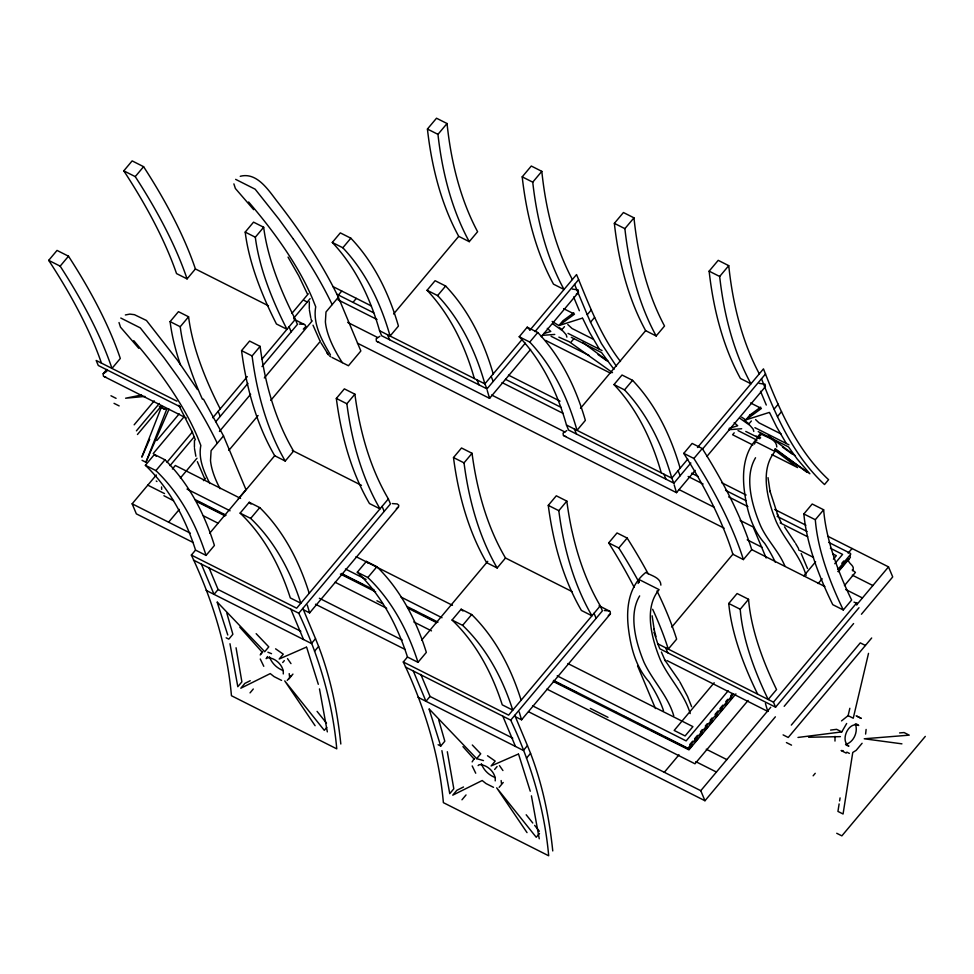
<?xml version="1.0" encoding="UTF-8"?>
<svg xmlns="http://www.w3.org/2000/svg" width="974" height="974" viewBox="0 0 974 974"><rect width="100%" height="100%" fill="white"/><g stroke="black" fill="none" stroke-linecap="round" stroke-linejoin="round"><path stroke-width="1.46" d="M566.88 337.126L566.198 334.752L563.009 331.099L552.952 323.977M753.803 431.433L753.121 429.059L749.931 425.407L739.875 418.284M309.781 611.891L309.622 612.889L303.328 609.712M489.739 397.368L489.569 398.354L376.414 341.217L376.159 338.757L379.872 336.298M521.711 718.824L521.553 719.81L515.258 716.645M676.662 491.675L676.492 492.661L563.337 435.524L563.082 433.065L566.795 430.605M767.938 710.436L767.78 711.422L666.947 660.555M194.459 440.455L194.41 447.273M309.33 301.782L309.294 308.612M835.022 736.356L834.986 741.068M865.606 734.067L866.117 729.441M161.562 486.963L161.684 489.411M839.125 803.915L837.944 811.415L843.07 814.008L852.761 752.464L856.17 750.345L862.1 743.272M839.6 800.908L840.075 797.901M841.524 720.906L848.111 715.646L849.852 708.281M868.516 653.371L853.248 718.24L848.111 715.646M260.204 654.978L262.213 651.728M283.276 673.947C284.225 665.948 275.082 657.243 267.168 657.779L266.182 658.668L267.558 656.5M472.147 761.899L474.143 758.649M495.218 780.88C496.168 772.869 487.012 764.164 479.098 764.712L478.112 765.588M141.875 456.867L161.672 406.438M142.058 460.325L145.905 462.26L166.81 409.031L164.399 409.117L159.261 406.523M638.116 583.438L639.626 579.81L659.118 589.647C648.355 602.358 649.183 620.487 652.568 635.803A279.635 97.388 40 0 0 660.445 660.068C669.028 678.501 684.393 693.561 690.201 713.577M754.509 444.071L755.507 441.648L775.012 451.486C764.249 464.196 765.065 482.337 768.462 497.641A279.635 97.388 40 0 0 776.339 521.906C784.91 540.351 800.287 555.411 806.095 575.427M852.481 570.703C856.109 565.334 846.625 563.556 848.719 558.711L837.957 571.531M141.96 456.952L149.667 439.25M145.905 462.26L169.038 409.165M106.763 369.463L103.171 373.736L103.427 376.195L186.278 418.041M307.273 604.988L309.622 612.889L398.476 506.955L398.792 505.214L397.222 503.935L392.327 503.582M541.288 336.7L578.434 292.419L578.179 289.96L572.286 289.059M519.203 711.921L521.553 719.81L610.406 613.876L610.162 611.416L599.095 605.791M706.844 456.489L765.357 386.727L765.114 384.267L759.209 383.366M797.986 737.452L841.767 731.912L846.662 723.487M639.662 595.905C632.077 608.531 633.112 624.151 636.119 638.007A279.635 97.388 40 0 0 643.997 662.271C652.568 680.704 667.945 695.765 673.752 715.78M755.544 457.743C747.959 470.381 748.994 485.989 752.001 499.845A279.635 97.388 40 0 0 759.878 524.122C766.124 539.267 778.689 550.907 784.947 566.198M850.813 554.084L837.932 569.461M48.7 260.362L57.04 250.415L68.497 256.199A508.221 177 40 0 1 120.313 358.469L111.973 368.416A508.221 177 40 0 0 60.157 266.146L48.7 260.362A506.87 176.525 40 0 1 101.442 363.107M195.409 268.946L187.069 278.893L176.537 273.584A506.87 176.525 40 0 0 123.795 170.84L132.135 160.893L143.592 166.676A508.221 177 40 0 1 195.409 268.946L268.483 305.812M60.157 266.146L68.497 256.199M187.069 278.893A508.221 177 40 0 0 135.252 176.623L143.592 166.676M180.385 364.641A507.466 176.732 40 0 1 170.109 321.615L178.449 311.668L188.579 316.781A505.652 176.099 40 0 0 220.221 408.885M245.205 232.092L255.322 237.206A505.652 176.099 40 0 0 286.977 329.297L276.446 323.989A507.466 176.732 40 0 1 245.205 232.092L253.544 222.145L263.674 227.259A505.652 176.099 40 0 0 295.317 319.35L297.423 324.379L262.018 366.589M202.397 399.17A505.652 176.099 40 0 1 180.227 326.728L188.579 316.781M255.322 237.206L263.674 227.259M134.156 424.822L154.257 400.862M136.421 430.837L159.383 403.455M137.456 434.501L161.44 405.902L162.561 408.045L164.399 409.117M156.826 440.54L179.192 413.865M153.21 453.555L184.33 416.458M145.37 465.292L154.44 454.468L164.971 459.789A508.221 266.401 -63.2 0 1 214.414 545.464L206.074 555.411L195.543 550.103A506.87 265.683 -63.2 0 0 145.37 465.292L155.901 470.6A506.87 265.683 -63.2 0 1 206.074 555.411M241.564 350.616L249.588 341.058L260.107 346.367A505.652 265.05 -63.2 0 0 293.576 451.096L285.236 461.043L274.705 455.722A507.466 265.999 -63.2 0 1 241.564 350.616L252.096 355.936A507.466 265.999 -63.2 0 0 285.236 461.043M332.292 242.453L340.316 232.883L350.847 238.204A507.466 265.999 -63.2 0 1 398.439 326.083L390.087 336.03A505.652 265.05 -63.2 0 0 342.824 247.761L332.292 242.453A505.652 265.05 -63.2 0 1 379.556 330.722L381.662 335.75L486.976 388.882L525.29 343.189M427.428 129.031L436.51 118.219L447.042 123.528A506.87 265.683 -63.2 0 0 477.601 231.715L469.249 241.662L458.717 236.341A508.221 266.401 -63.2 0 1 427.428 129.031L437.959 134.351A508.221 266.401 -63.2 0 0 469.249 241.662M155.901 470.6L164.971 459.789M252.096 355.936L260.107 346.367M342.824 247.761L350.847 238.204M437.959 134.351L447.042 123.528M193.351 542.615L136.348 513.858L132.147 503.802L156.327 474.983M167.004 462.26L192.365 432.018M291.859 313.409L308.308 293.807M170.012 465.645L194.35 436.632M293.649 318.255L310.122 298.616M212.77 417.761L247.286 376.621M261.86 359.248L295.317 319.35M172.398 468.993L175.332 465.487L240.59 498.42M215.778 421.718L247.944 383.366M180.397 478.003L196.992 458.218M219.43 431.47L250.647 394.251M264.307 377.973L312.106 320.994M337.844 295.694L341.764 291.031M240.249 176.294C257.075 171.85 268.666 190.49 277.468 201.801C300.625 231.642 321.907 263.163 338.368 297.228L325.986 311.997L325.389 321.846A141.133 49.15 40 0 0 342.312 362.645M203.42 399.097L223.496 435.902L211.102 450.658L210.506 460.507A141.133 49.15 40 0 0 220.051 488.692M168.599 522.198L179.35 509.378M203.456 480.645L205.404 478.319M228.817 450.414L258.086 415.521M270.76 400.399L320.507 341.095M353.404 301.879L356.338 298.385M238.35 498.737L245.972 489.642L223.496 435.902M193.473 560.099L298.774 613.23C318.875 655.952 332.536 701.755 336.761 748.86L231.447 695.728C227.173 646.76 212.259 599.4 191.367 555.07L195.543 550.103M209.714 533.192L274.838 455.552M393.593 313.993L458.717 236.341M240.14 513.115L250.671 518.424A506.87 265.683 -63.2 0 1 300.844 603.223L290.313 597.914A506.87 265.683 -63.2 0 0 240.14 513.115L249.222 502.292L259.754 507.6A508.221 266.401 -63.2 0 1 309.196 593.276M336.334 398.439L346.866 403.747A507.466 265.999 -63.2 0 0 380.006 508.854L369.475 503.546A507.466 265.999 -63.2 0 1 336.334 398.439L344.358 388.869L354.889 394.19A505.652 265.05 -63.2 0 0 388.358 498.907L390.452 503.935L298.774 613.23M474.338 378.533A505.652 265.05 -63.2 0 0 427.075 290.276L435.098 280.707L445.629 286.015A507.466 265.999 -63.2 0 1 493.209 373.906M522.21 176.854L532.741 182.162A508.221 266.401 -63.2 0 0 564.031 289.473L553.5 284.165A508.221 266.401 -63.2 0 1 522.21 176.854L531.293 166.03L541.812 171.351A506.87 265.683 -63.2 0 0 572.371 279.526M250.671 518.424L259.754 507.6M346.866 403.747L354.889 394.19M486.976 388.882L484.869 383.853A505.652 265.05 -63.2 0 0 437.606 295.585L445.629 286.015M532.741 182.162L541.812 171.351M208.886 567.489L218.103 589.526L214.037 594.371L201.362 564.08M519.215 336.761L527.238 327.191L537.77 332.511A507.466 265.999 -63.2 0 1 585.362 420.391L577.01 430.338A505.652 265.05 -63.2 0 0 529.746 342.069L519.215 336.761A505.652 265.05 -63.2 0 1 566.478 425.029L568.585 430.058L673.898 483.189L690.846 462.979M614.351 223.338L623.433 212.527L633.964 217.835A506.87 265.683 -63.2 0 0 664.524 326.022L656.172 335.969L645.64 330.661A508.221 266.401 -63.2 0 1 614.351 223.338L624.882 228.659A508.221 266.401 -63.2 0 0 656.172 335.969M388.358 498.907L296.68 608.202L191.367 555.07M522.234 339.305L484.869 383.853L379.556 330.722M530.014 330.04L576.547 274.558C588.953 304.509 600.471 335.58 620.499 361.512M261.02 654.004L262.651 652.069M535.006 331.61L578.653 279.587M529.746 342.069L537.77 332.511M624.882 228.659L633.964 217.835M530.599 349.447L489.569 398.354L487.231 390.464M250.038 692.879L253.289 688.995M357.3 572.225L366.37 561.401L376.901 566.71A508.221 266.401 -63.2 0 1 426.344 652.385L418.004 662.332L407.473 657.024A506.87 265.683 -63.2 0 0 357.3 572.225L367.831 577.533A506.87 265.683 -63.2 0 1 418.004 662.332M505.506 558.017L497.166 567.964L486.635 562.655A507.466 265.999 -63.2 0 1 453.494 457.549L461.518 447.979L472.049 453.3A505.652 265.05 -63.2 0 0 505.506 558.017L572.042 591.583M282.704 662.539L284.335 660.603M562.826 328.591L564.457 326.655M302.841 608.385L315.515 638.664L311.449 643.51L206.135 590.378M616.432 366.358L601.396 343.505L590.524 322.236L587.249 314.712L591.315 309.866M367.831 577.533L376.901 566.71M497.166 567.964A507.466 265.999 -63.2 0 1 464.026 462.857L472.049 453.3M287.233 680.412L291.299 675.554M571.288 341.764L573.735 338.867M288.864 678.951L292.93 674.105M314.541 651.241L318.608 646.395L315.515 638.664M590.524 322.236L594.59 317.39M580.516 408.301L645.64 330.661M661.261 472.84A505.652 265.05 -63.2 0 0 613.997 384.584L622.021 375.014L632.552 380.323A507.466 265.999 -63.2 0 1 680.132 468.214M709.133 271.162L719.664 276.47A508.221 266.401 -63.2 0 0 750.954 383.78L740.423 378.472A508.221 266.401 -63.2 0 1 709.133 271.162L718.215 260.338L728.747 265.659A506.87 265.683 -63.2 0 0 759.294 373.833M326.753 727.444L324.305 730.354L284.737 680.899L315.101 725.703M673.898 483.189L671.792 478.161A505.652 265.05 -63.2 0 0 624.529 389.892L632.552 380.323M719.664 276.47L728.747 265.659M405.403 667.02L510.717 720.151C530.806 762.886 544.478 808.676 548.691 855.781L443.377 802.649C439.104 753.681 424.189 706.333 403.297 661.991L407.473 657.024M421.645 640.125L487.743 561.328M452.082 620.036L462.613 625.357A506.87 265.683 -63.2 0 1 512.787 710.156L502.255 704.847A506.87 265.683 -63.2 0 0 452.082 620.036L461.152 609.213L471.684 614.533A508.221 266.401 -63.2 0 1 521.127 700.209M548.277 505.36L558.808 510.68A507.466 265.999 -63.2 0 0 591.948 615.787L581.417 610.467A507.466 265.999 -63.2 0 1 548.277 505.36L556.3 495.803L566.819 501.111A505.652 265.05 -63.2 0 0 600.288 605.84L602.395 610.856L510.717 720.151M462.613 625.357L471.684 614.533M558.808 510.68L566.819 501.111M420.817 674.422L430.033 696.447L425.967 701.292L413.305 671.013M634.098 587.2A505.652 176.099 40 0 0 608.689 542.895L617.029 532.948L627.159 538.05A507.466 176.732 40 0 1 648.148 573.771M683.785 453.373L692.124 443.426L702.254 448.527A507.466 176.732 40 0 1 751.733 549.628L743.393 559.575L732.862 554.255A505.652 176.099 40 0 0 683.785 453.373L693.902 458.474A507.466 176.732 40 0 1 743.393 559.575M438.105 744.733L440.747 746.06L444.814 741.214L438.811 720.236M687.766 459.107L671.792 478.161L566.478 425.029M697.494 447.516L763.47 368.866C778.981 408.788 796.537 449.976 828.582 479.683L824.515 484.528C793.883 456.063 776.266 417.091 761.51 378.74M639.127 582.476A507.466 176.732 40 0 0 618.807 547.997L627.159 538.05M693.902 458.474L702.254 448.527M702.498 449.087L765.576 373.894M695.18 470.393L676.492 492.661L674.154 484.772M734.213 432.821L732.594 434.757L752.914 445.021M760.67 407.132L749.87 415.058L745.804 419.904L741.713 417.213M749.749 422.899L751.38 420.963M600.288 605.84L508.611 715.123L403.297 661.991M429.315 709.145L476.651 758.636L480.718 753.791L472.305 745M774.172 409.019L778.238 404.173M760.657 433.174L758.21 436.072L760.645 437.886M777.459 416.543L781.513 411.698M461.968 799.8L466.035 794.954M494.634 769.472L497.081 766.562M514.771 715.306L527.445 745.597L523.379 750.443L418.065 697.311M499.163 787.333L503.229 782.487M526.484 758.162L530.55 753.316L527.445 745.597M671.792 627.061L732.996 554.084M728.759 603.478L737.099 593.531L748.556 599.302A506.87 176.525 40 0 0 776.546 689.555L768.206 699.502A506.87 176.525 40 0 1 740.216 609.249L728.759 603.478A508.221 177 40 0 0 757.675 694.194M803.854 513.955L812.194 504.008L823.651 509.779A506.87 176.525 40 0 0 851.641 600.033L843.301 609.98L832.77 604.671A508.221 177 40 0 1 803.854 513.955L815.311 519.726A506.87 176.525 40 0 0 843.301 609.98M539.499 833.403L536.248 837.275L496.679 787.832L527.031 832.624M740.216 609.249L748.556 599.302M815.311 519.726L823.651 509.779M714.173 682.737L674.166 730.439L685.099 735.954L692.916 726.628L567.903 663.55M803.915 575.756L815.628 561.791M833.403 559.161L836.337 555.667L832.685 553.816M728.187 690.773L686.134 740.897L557.189 675.846M818.148 583.536L822.141 578.763M834.767 563.715L842.583 554.389L830.384 548.228M664.317 772.297L678.988 754.813M848.147 553.147L852.067 548.484M689.714 744.635L692.599 741.177M694.547 738.852L697.481 735.37M700.403 731.876L702.351 729.55M705.286 726.068L707.234 723.743M710.156 720.249L712.104 717.923M715.038 714.441L717.96 710.947M719.908 708.622L722.842 705.139M725.764 701.645L727.712 699.32M730.634 695.838L732.594 693.512M841.828 563.289L843.776 560.963M733.641 693.792L687.936 748.251L553.451 680.4M692.356 745.11L688.947 749.176L664.524 736.868M695.168 741.762L698.102 738.268M700.05 735.93L702.985 732.436M704.945 730.098L707.879 726.604M709.839 724.266L712.773 720.772M715.707 717.278L717.655 714.94M720.59 711.446L722.55 709.109M725.484 705.614L727.444 703.289M730.378 699.782L732.326 697.457M735.906 693.89L688.947 749.87L553.305 681.496M838.419 571.677L850.412 557.359L849.718 555.509M748.093 700.464L694.973 763.786L546.901 689.105M844.434 585.618L855.428 572.395L852.287 569.887M859.007 607.715L775.572 707.185L773.466 702.157L856.901 602.687M775.377 716.815L704.969 800.738L700.769 790.693L770.738 707.27M856.584 604.939L888.507 566.88L827.62 536.15M784.18 706.32L853.601 623.555M861.43 614.229L892.72 576.925L888.507 566.88M791.302 725.106L860.286 642.877L865.423 645.458M871.681 637.994L788.234 737.476L783.108 734.883M813.144 775.803L815.238 773.307M925.3 736.393L841.865 835.862L836.727 833.281M103.171 373.736L106.884 371.277M578.434 292.419L576.304 294.16M398.476 506.955L396.345 508.696M764.493 387.628L765.357 386.727M610.406 613.876L608.287 615.617M573.747 312.824L562.948 320.75L558.881 325.596L552.161 321.432M303.316 329.139L305.848 326.497L305.191 324.939L294.124 319.302M250.245 680.716L244.888 683.383L240.822 688.228L270.261 673.594L274.071 676.613L281.571 680.4M463.514 786.98L456.83 790.316L452.764 795.161L482.191 780.527L486.002 783.546L493.501 787.333M306.396 647.126L279.197 659.021L283.264 654.175L275.593 648.83M518.338 754.059L491.127 765.941L495.194 761.096L487.524 755.751M582.379 318.121L558.881 325.596L574.49 314.139L563.642 308.661M749.87 415.058L752.634 414.181M769.302 412.428L745.804 419.904L761.412 408.447L750.564 402.968M543.638 333.619L550.809 331.44L547.278 328.348M729.124 428.365L737.732 425.748L734.201 422.655M125.366 314.955L129.859 314.103L134.461 314.687L146.465 320.483L177.524 360.307L197.466 389.551M845.529 744.453C853.784 742.358 858.386 731.608 855.306 723.901M141.547 395.006L125.609 398.22L144.943 396.418M830.603 730.086L836.642 729.331L841.767 731.912M899.599 732.923L904.091 732.558L909.229 735.151L864.242 738.779L901.924 743.844M542.08 335.385L554.766 334.435M729.015 429.692L741.689 428.743M299.298 324.038L304.18 324.379M604.27 610.515L609.152 610.868M808.59 737.245L840.404 736.636M843.204 750.723L841.11 750.54L846.236 753.121M476.651 758.636L483.469 760.597M377.425 341.777L378.813 342.118M564.348 436.084L565.736 436.425M104.437 376.743L105.825 377.096M853.991 602.127L856.389 603.028L857.035 604.586M758.636 437.813L745.78 431.433M846.199 745.183L848.914 746.096C839.698 740.727 848.634 720.797 858.715 725.508L856.353 723.865M267.887 652.215L271.527 653.676M283.227 670.587C276.969 668.261 271.612 663.075 269.421 656.732M495.157 777.52C488.899 775.194 483.542 769.996 481.351 763.653M593.008 339.086L572.067 328.518L567.781 324.525M781.233 434.051L758.99 422.826L755.593 419.599M568 333.364L602.029 350.543M754.923 427.671L788.964 444.85M571.3 337.321L601.579 352.6L614.01 369.341M758.222 431.628L788.502 446.908L797.243 459.058L809.869 473.754L774.707 449.282M551.089 336.286L589.039 355.437M738.012 430.593L756.981 440.175M235.647 179.362L255.151 189.2L278.905 219.126L293.198 238.861M545.671 340.45L610.722 373.273M771.895 454.59L797.645 467.581L775.134 450.463M427.075 290.276L437.606 295.585M613.997 384.584L624.529 389.892M123.795 170.84L135.252 176.623M332.755 286.478L371.277 305.921M508.452 375.124L560.062 401.166M721.685 482.702L746.133 495.036M774.647 509.426L805.888 525.193M337.004 294.318L373.687 312.824M505.457 379.312L561.158 407.412M691.577 473.206L698.37 476.639M725.545 490.348L745.914 500.624M777.167 516.39L807.056 531.463M828.789 542.433L850.485 553.378M338.051 299.834L377.048 319.521M502.036 382.575L563.191 413.426M688.143 476.469L703.094 484.017M728.662 496.91L747.922 506.626M780.198 522.916L807.702 536.784M852.287 575.147L872.862 585.532M307.273 302.013L303.9 300.345M347.657 322.382L377.535 337.454M491.627 395.018L564.969 432.018M679.048 489.581L714.356 507.393M740.167 520.408L753.742 527.263M798.558 549.872L813.497 557.408M357.434 343.177L724.12 528.176M747.216 539.827L762.155 547.364M845.712 589.526L862.44 597.963M751.806 549.665L824.868 586.531M332.061 357.47L348.461 365.749L360.855 350.981L338.368 297.228M453.494 457.549L464.026 462.857M170.109 321.615L180.227 326.728M608.689 542.895L618.807 547.997M120.776 318.035L140.268 327.873L164.022 357.787L178.315 377.522A402.274 140.098 40 0 1 217.275 443.267M857.205 716.28L861.284 718.422L856.146 715.829M292.297 450.451L361.464 485.344M176.927 401.191L96.17 360.453L98.277 365.481L180.312 406.864M653.907 632.284A505.652 176.099 40 0 1 657.754 643.79L773.466 702.157M775.572 707.185L659.861 648.806L657.754 643.79M846.808 752.111L849.377 753.413M110.951 395.761L116.076 398.354M114.031 403.333L119.157 405.914M786.408 742.565L791.533 745.147M356.034 556.665L452.46 605.304M706.26 749.225L726.847 759.61M187.02 489.082L230.059 510.802M345.429 569.011L366.054 579.408M401.081 597.086L442.001 617.735M194.812 499.455L226.065 515.222M341.533 573.479L374.138 589.927M406.742 606.376L437.983 622.143M199.293 502.134L206.074 505.567M208.789 506.93L219.637 512.409M222.352 513.773L225.067 515.136M341.716 573.99L362.06 584.254M413.597 610.26L416.312 611.635M423.093 615.057L433.941 620.523M554.656 681.435L561.438 684.856M564.153 686.22L576.365 692.38M614.338 711.544L617.053 712.907M623.835 716.328L630.616 719.749M637.398 723.171L648.246 728.649M650.961 730.025L661.809 735.492M196.675 501.561L225.152 515.928M340.413 574.076L375.66 591.863M408.203 608.287L436.681 622.654M147.792 485.149L164.521 493.587M376.926 600.763L382.538 603.588M590.329 708.427L607.983 717.327M695.826 761.656L716.414 772.041M173.518 500.721L163.912 495.717M203.383 515.794L218.322 523.33M335.093 582.245L386.69 608.275M413.84 621.972L431.494 630.872M132.147 503.802L190.332 533.155M319.35 598.255L402.201 640.052M532.583 705.833L700.769 790.693M315.491 604.233L405.062 649.427M528.553 711.738L704.969 800.738M218.103 589.526L300.832 631.262M430.033 696.447L512.762 738.182M226.175 637.8L228.805 639.127L232.871 634.281L226.869 613.316M558.857 337.126L569.242 341.74L612.512 372.628M156.948 481.521L156.23 481.01M749.043 423.775L744.173 420.342M559.636 327.836L562.12 329.468M329.577 355.96L330.746 356.776M767.78 711.422L765.43 703.52M782.487 447.09L792.373 454.152M598.036 354.548L606.692 360.721M768.364 435.755L795.113 455.637M775.243 448.734L806.862 472.232M582.659 342.349L608.19 361.33M756.165 436.048L759.72 438.75M256.162 633.672L268.787 646.87L264.721 651.716L217.385 602.224M462.954 746.632L474.168 759.136M239.811 627.219L262.225 652.203M248.626 201.983C267.217 223.582 284.445 246.459 298.714 271.149A279.635 97.388 40 0 1 312.35 298.324L315.722 306.822C312.642 324.086 322.065 340.535 330.454 354.901M253.666 209.653L235.379 188.493L233.882 183.879M133.742 340.656C152.334 362.243 169.561 385.12 183.843 409.811A279.635 97.388 40 0 1 197.478 436.985L200.839 445.483C198.16 458.754 204.004 471.915 209.824 483.53M138.783 348.315L120.496 327.154L119.011 322.54M320.97 342.787L328.567 355.047M526.179 814.775L532.778 823.006M534.653 825.368L539.365 831.248M317.074 711.373L326.497 723.146M499.443 765.564L502.925 770.531M287.513 658.643L290.983 663.611M776.777 446.981C776.643 439.201 766.769 437.496 761.705 434.27C744.623 447.918 741.896 469.578 744.258 489.812C746.608 509.232 751.587 528.651 764.809 543.541A141.133 49.15 40 0 1 775.292 562.229M664.56 659.678L679.134 680.692M660.883 585.143C660.762 577.363 650.888 575.646 645.811 572.42C628.729 586.08 626.002 607.727 628.376 627.974C630.714 647.381 635.705 666.8 648.928 681.703A141.133 49.15 40 0 1 663.489 710.606M784.496 526.861L795.015 542.542M786.322 443.511L776.631 426.953L769.557 412.562M599.4 349.203L589.708 332.645L582.635 318.255M327.033 352.941L327.714 354.025M288.036 257.112L298.823 275.934L307.334 293.795M475.726 773.222L472.183 765.929M263.784 666.301L260.253 658.996M795.697 543.626L798.607 548.666M679.803 681.776L687.595 696.507L691.625 706.698M178.826 405.294L192.462 432.456M319.691 340.328L313.007 325.194M204.82 479.001L197.357 461.652M801.212 553.573L807.519 568.536M777.276 513.882L781.124 522.612M661.395 652.032L665.23 660.762M760.524 391.268L766.282 405.038M753.462 527.677L766.148 557.992M678.05 470.698L680.156 475.726M663.891 474.168L665.997 479.196M574.587 284.432L587.249 314.712M573.601 296.96L579.36 310.73M574.38 429.01L576.486 434.039M665.656 647.771L667.762 652.799M637.568 665.826L655.441 708.548M594.03 613.291L596.137 618.32M491.127 376.39L493.234 381.418M476.968 379.86L479.074 384.888M387.457 334.703L389.563 339.731M502.815 716.17L515.477 746.449M382.1 506.37L384.194 511.399M289.059 326.814L291.165 331.842M218.139 411.369L220.246 416.397M290.873 609.237L303.547 639.528M191.988 431.312L195.36 439.81M777.763 515.027L769.874 490.762M530.55 753.316C542.53 784.606 549.312 817.673 552.757 850.935M518.582 754.18L530.258 791.217M429.071 709.023L440.747 746.06M318.608 646.395C330.588 677.673 337.381 710.752 340.815 744.014M306.652 647.26L318.315 684.296M217.141 602.09L227.77 635.011M311.01 318.766L311.619 320.872M653.992 628.912L656.001 636.655M531.414 795.819L539.255 838.797M447.322 751.733L453.811 788.794L449.744 793.64L441.904 750.65M319.484 688.886L327.325 731.876M229.974 643.729L237.814 686.707L241.881 681.861L236.061 647.771M310.73 317.585L309.355 309.805M195.859 456.246L194.483 448.466M770.154 491.943L768.011 477.65M654.272 630.093L652.13 615.799M501.147 780.539L501.476 783.559M289.205 673.618L289.546 676.638M249.222 502.292A508.221 266.401 -63.2 0 1 251.012 504.082M154.44 454.468A508.221 266.401 -63.2 0 1 156.23 456.258M527.238 327.191A507.466 265.999 -63.2 0 1 529.844 329.991M461.152 609.213A508.221 266.401 -63.2 0 1 462.942 611.002M366.37 561.401A508.221 266.401 -63.2 0 1 368.172 563.191M657 590.95A507.466 176.732 40 0 1 676.638 639.151L668.286 649.098A507.466 176.732 40 0 0 652.653 609.298M293.211 238.861A402.274 140.098 40 0 1 332.158 304.606"/></g></svg>
